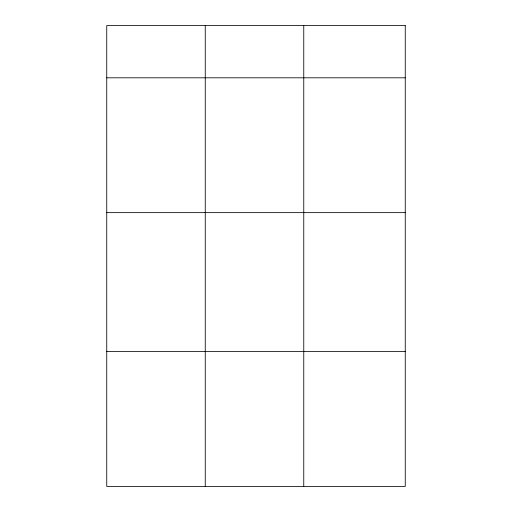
<?xml version="1.0" encoding="UTF-8"?>
<svg xmlns="http://www.w3.org/2000/svg" width="512" height="512" viewBox="0 0 512 512"><rect width="100%" height="100%" fill="white"/><g stroke="black" fill="none" stroke-linecap="round" stroke-linejoin="round"><path stroke-width="0.77" d="M106.746 77.805L405.254 77.805M106.746 212.64L405.254 212.64M106.746 351.565L405.254 351.565M303.763 25.6L303.763 486.4M205.254 25.6L205.254 486.4M405.254 25.6L106.746 25.6L106.746 486.4L405.254 486.4L405.254 25.6"/></g></svg>
